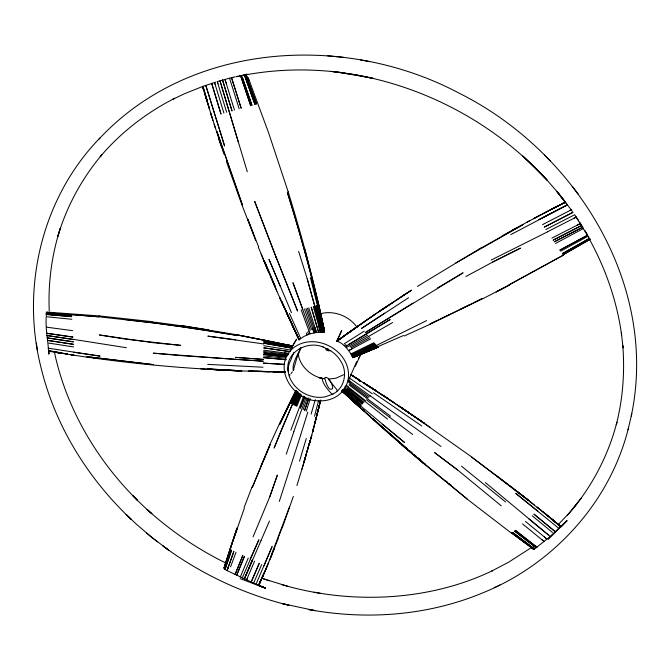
<?xml version="1.0" encoding="UTF-8"?>
<svg xmlns="http://www.w3.org/2000/svg" width="670" height="670" viewBox="0 0 670 670"><rect width="100%" height="100%" fill="white"/><g stroke="black" fill="none" stroke-linecap="round" stroke-linejoin="round"><path stroke-width="1" d="M48.684 350.896L48.809 353.978L48.692 350.787M356.649 361.666L348.835 379.672M258.545 585.22L265.488 588.159L258.712 585.538L263.662 574.198L258.712 585.538L226.1 570.12L223.998 568.361L236.971 527.91M289.859 374.463L289.758 375.141A2.412 0.879 79.6 0 1 289.574 375.619L289.432 375.778M353.995 376.716L351.013 374.748L360.226 380.694L351.021 374.781L350.812 375.845M300.914 347.847L296.827 358.123L293.267 370.543M548.294 539.358L566.854 520.707L549.015 537.466L535.372 548.328L533.529 549.308L533.538 548.353M631.24 416.078C659.071 284.959 575.631 151.529 459.712 93.482C345.753 32.587 189.242 41.398 98.582 139.553M558.696 205.414L555.045 207.306L565.522 202.173M288.912 605.312L282.254 603.578L315.017 610.63L308.82 609.558C366.448 620.211 427.393 615.73 481.772 593.26C552.993 564.793 610.362 502.274 628.619 427.284M320.159 402.385L320.628 400.367L312.547 432.209M628.033 429.83L631.81 413.558M320.134 402.486L320.679 400.183M317.898 411.38L320.553 400.258M314.808 423.18L320.536 400.359M318.61 408.466L319.339 405.459M317.856 411.464L317.128 414.47L318.652 408.507M319.356 405.308L313.242 429.076M353.065 357.437C349.631 351.549 344.43 343.534 336.868 341.122L341.683 330.494L336.876 341.156L337.873 341.273M317.17 414.378L314.9 423.348M317.89 411.514L320.603 400.425M314.506 416.254L318.66 400.283M312.58 432.2L313.334 429.286M314.13 426.363L309.398 443.791L310.202 440.919M309.406 443.774L311.801 435.115L301.919 469.168M293.661 370.049L293.837 369.421M99.436 315.972L46.85 312.078C44.547 324.514 47.913 338.384 48.541 351.197L51.247 351.591L48.541 351.197M312.513 432.167L313.326 429.261M311.115 414.085L315.302 399.588M299.515 461.194L306.265 438.507M307.731 449.478L308.577 446.639M306.123 455.206L304.431 460.801L305.327 458.062M303.661 463.59L296.894 485.532M300.621 435.257L279.315 501.403M300.587 435.215L307.798 412.176M290.286 351.691L290.47 351.105M236.694 528.89L224.04 567.867L230.17 549.099L225.061 564.994M224.609 569.098L230.957 549.827M230.447 549.45L224.241 568.78M291.341 348.702L292.413 346.356M306.182 411.271L310.31 398.734M230.095 549.015L244.324 508.287M286.291 454.109L293.837 431.731M293.343 496.395L282.288 527.784M308.912 397.905L304.624 410.417L308.686 398.591M230.488 548.102L237.582 527.642M293.803 431.689L305.947 397.427M269.834 496.57L277.38 475.064L269.868 496.621L253.059 536.863M291.082 349.363L290.83 350.058L263.754 345.712M227.39 569.651L233.88 551.377L227.063 570.589L228.462 566.711M303.125 409.63L307.262 398.106M270.496 557.281L289.541 506.813M290.847 430.207L303.644 396.171M244.115 507.575L252.054 486.822M230.564 566.828L236.016 552.298M278.31 537.583L282.129 527.491M304.691 396.715L300.311 408.197L304.649 396.833M263.67 574.307L262.623 576.61L264.692 571.937A481.805 10.058 -66 0 0 267.715 564.76L278.502 537.876M266.685 567.197L264.692 571.937L268.695 562.306M274.633 547.759L269.717 559.994M273.603 550.254L274.616 547.8M296.751 406.397L301.559 394.831M264.03 565.815L272.104 546.486L256.116 584.022M248.26 558.043L240.287 577.054M252.364 560.036L244.341 578.989L260.982 540.757M242.239 578.026L258.905 539.752L250.228 558.989M244.341 578.989L252.347 560.019M247.096 578.645L246.518 580.011L254.6 561.117M261.602 578.855L264.633 571.778L258.737 585.438L265.488 588.159L240.153 578.637M270.688 557.574L271.702 555.162M300.445 394.747L295.713 405.861L300.646 394.32M260.839 466.328L269.893 445.232L252.255 487.5L270.043 444.52M298.024 391.841L282.891 426.154L274.105 448.079L292.438 404.052M260.932 540.749L269.474 520.95M261.677 564.584L253.595 583.21M294.75 405.342L300.018 393.257M258.57 585.128L262.439 576.368M265.647 569.55L267.698 564.793M298.929 393.541L293.887 404.864L298.895 393.659M258.721 585.471L260.412 581.007M258.704 585.387L259.55 583.537L258.67 585.346L265.488 588.159L258.704 585.387L265.488 588.159M269.776 444.813L279.599 423.423M355.309 366.255L360.845 354.271M292.396 404.01L297.832 392.268M354.003 376.632L351.013 374.748L360.259 380.627L357.118 378.692M360.929 354.062L358.283 358.76M291.752 403.625L297.346 391.833M290.051 402.067L279.633 423.741L295.88 390.652M291.232 403.265L296.986 391.314M296.509 391.23L290.805 402.913L296.609 391.062M296.224 391.004L290.504 402.653L296.207 390.995M296.098 390.585L279.892 424.118L295.721 391.372M295.972 390.845L290.562 401.556L295.587 391.64M290.261 401.682L295.813 390.819M300.604 347.948C297.966 354.907 291.71 363.09 293.376 370.56M292.572 346.08L288.946 345.201M291.634 323.836L299.071 339.707L300.001 338.844M264.591 340.125L236.644 334.816L292.639 345.98L296.559 339.229L292.539 346.147M299.038 339.774L296.115 333.425L299.038 339.774L303.878 336.457L309.632 333.92L316.274 332.488L324.54 331.843L323.978 331.014M349.681 377.939L348.802 379.12M290.989 373.592L292.321 371.867M581.426 497.894L568.981 513.287L557.984 524.836M573.269 508.279L577.406 503.145M348.333 380.401L350.175 381.456M567.565 515.138C590.974 488.547 608.075 456.496 616.911 422.184L616.283 424.654C622.891 398.885 624.892 372.034 622.782 345.536L623.05 347.897L621.341 332.563L621.609 334.883C615.822 292.807 599.575 252.49 576.066 217.222M325.871 348.71C325.36 350.695 329.322 351.306 330.737 350.418M100.291 137.635C41.632 197.575 20.385 288.435 41.364 368.952C55.593 426.581 88.231 478.849 131.253 519.418L126.153 514.493L136.286 524.107L151.939 537.491L146.495 533.019M336.499 391.699L337.337 390.275L328.71 379.513M332.513 388.558C333.509 386.364 328.92 375.795 324.916 377.52C324.406 378.927 328.752 392.854 332.429 388.608M322.195 378.726C322.781 384.128 328.409 390.317 332.111 394.379C344.372 389.329 348.048 372.277 340.955 361.49A28.902 24.815 27.7 0 0 331.357 351.239L322.789 346.775M556 522.625L550.606 518.22L560.907 526.67L566.854 520.707L561.1 526.628L556.142 522.558M246.753 74.018L246.233 74.295M352.956 357.654L378.433 347.135M350.418 331.382L336.868 341.122M336.834 341.189L344.908 335.327M342.303 337.32L336.993 341.164L355.988 327.546L347.671 333.4L350.435 331.474A397.025 312.991 9.8 0 0 342.144 337.328L339.43 339.296M336.859 341.139L339.489 339.246M344.874 335.394L353.249 329.414M355.979 327.513L358.76 325.519L347.655 333.375M342.135 337.345L344.916 335.368M353.341 329.464L364.564 321.617M347.764 333.392L370.259 317.697M361.607 323.526L353.157 329.472M361.566 323.56L375.845 313.786M530.339 548.228L508.739 562.13L491.906 570.949L492.592 570.614C429.562 601.124 353.274 604.064 288.36 586.468M370.1 317.664L364.413 321.583M372.956 315.679L384.555 307.857M387.511 305.863L370.108 317.697L373.014 315.763M378.759 311.768L381.657 309.816M393.566 302.011L381.833 309.867L405.409 294.122M390.426 303.954L378.734 311.818M396.38 300.043L399.404 298.125L390.476 303.987M384.68 313.15L361.557 328.392L408.533 297.79M402.41 296.14L399.337 298.075L411.439 290.269L402.343 296.098M405.342 294.138L411.363 290.252M402.368 296.115L405.409 294.189M344.221 343.794L364.178 331.189M417.418 286.383L481.696 247.465M344.213 345.594L345.829 344.581M412.938 303.083L365.393 332.529L463.079 272.816L437.351 288.033M366.54 333.836L390.175 319.515L348.492 344.598M347.328 345.377L345.326 346.574L366.599 333.903M455.617 263.076L523.069 224.609L481.948 247.599M368.701 336.407L392.612 322.513M346.331 347.579L367.696 335.176M589.793 238.939L562.842 254.198L589.876 239.056M502.048 235.932L515.892 228.286M350.067 346.968L368.751 336.424M343.685 374.714L335.946 378.19L329.054 379.027M352.395 348.559L348.802 350.569L370.719 338.794M351.256 347.78L369.74 337.638M512.357 230.178L529.911 220.606M560.698 251.149L586.753 236.92M587.615 235.17L559.944 250.078L587.615 235.17L587.004 234.098M558.713 205.514L526.377 222.524M465.893 276.501L492.659 262.096L520.49 248.134L492.601 262.079M551.485 209.274L544.274 213.043L555.078 207.357L551.41 209.274M540.623 214.944L533.437 218.73L544.182 213.027M510.783 234.634L567.055 205.02M509.569 284.918L482.861 298.711M569.994 210.481L571.234 209.836L572.398 211.494M555.514 243.47L583.629 228.411M542.516 224.634L571.234 209.836L557.147 191.762L546.419 179.401L522.902 156.11L534.987 167.5L547.139 180.197C491.512 119.402 413.248 79.814 331.248 71.388L356.507 74.94L372.746 78.256L339.121 72.318M545.891 229.509L574.684 214.743L578.528 220.447M581.761 225.405L553.227 240.103L581.761 225.405L580.748 223.822M573.713 218.403L576.301 217.072L547.465 231.803M576.527 225.514L580.53 223.478L579.667 222.164M551.871 238.118L580.53 223.478M565.354 202.005L562.323 203.546L565.329 202.013L557.147 191.762L567.163 204.576M426.597 320.603L376.339 345.469L352.11 356.381M491.152 260.077L547.532 231.853M459.972 309.532L470.08 304.507M474.678 302.229L482.031 298.577M350.879 353.961L373.944 342.688M494.2 587.732L499.988 584.944M430.333 323.769L435.894 321.114M440.533 318.895L449.805 314.456M351.256 354.665L374.614 343.517M375.82 344.908L351.884 355.904M333.015 394.086L325.059 396.908L320.57 397.385A29.53 25.36 27.7 0 1 307.019 394.722C294.339 389.58 282.866 373.801 290.788 360.276A131.747 112.334 25.8 0 1 293.937 352.403M404.228 335.988L430.249 324.213M377.939 346.951L352.763 357.571L403.39 335.544M359.371 354.497L362.252 353.291M366.088 351.675L368.006 350.871M355.954 355.904L360.661 353.928M362.545 353.14L365.376 351.959M367.252 351.164L370.083 349.983M353.132 357.085L355.653 356.055M203.596 89.638L202.642 86.472L184.627 93.674L172.667 99.378L174.736 98.281C146.395 112.669 120.784 132.476 100.19 156.721L101.857 154.778C81.757 178.605 66.657 206.595 57.788 236.477L60.442 227.926C51.774 254.659 48.014 282.933 49.253 311.006M212.96 120.424L202.482 86.514L215.656 82.142M202.935 86.371L202.482 86.514M323.007 378.592C310.964 376.247 299.691 366.264 298.175 353.651M320.511 313.728C333.802 310.059 348.944 315.947 356.917 327.052M226.661 112.334L217.289 81.631L224.994 79.42L226.15 83.139M236.167 76.589L238.059 76.154M202.675 86.463L203.487 89.688M225.832 79.177L233.018 77.343M233.386 77.243L235.103 76.849M241.635 75.375L239.391 75.869M236.334 76.757C270.378 69.328 305.646 68.131 340.192 72.452M242.867 75.124L245.027 74.663L255.764 104.185M322.513 378.617L319.029 377.52L324.397 378.784M322.739 378.584L323.25 378.584M273.167 371.875L285.495 371.984L241.862 370.971L207.482 369.17M280.194 371.976L285.462 372.043L276.668 371.984L280.228 371.909M255.823 371.272L284.599 371.825M276.769 371.708L283.762 371.833M259.24 371.557A444.922 399.094 65.9 0 1 248.804 371.222L266.233 371.699M283.703 372.034L285.462 372.068M259.273 371.44L269.75 371.557M262.724 371.666L276.743 371.858M248.872 370.954L262.791 371.398M266.183 371.683L269.675 371.791M228.11 370.292C175.406 367.922 122.811 362.738 70.668 354.698L73.96 355.251L57.704 352.621M238.403 370.862L231.51 370.527L241.895 370.92L234.961 370.636M214.375 369.606L200.724 368.843M234.977 370.711L228.06 370.384M263 367.227L207.675 364.363M221.217 370.007L207.499 369.237M221.184 370.058L214.333 369.572M284.063 364.388L263.243 363.123L284.649 364.43M46.28 312.773L98.616 316.793L152.902 322.831L125.65 319.582M235.48 359.321L263.335 361.205L180.691 355.611L153.346 353.165L235.48 359.371M263.394 359.396L235.53 357.37L263.402 359.447M71.698 315.872L46.079 313.761L50.836 314.155M71.841 314.498L98.607 316.809M286.015 359.639L263.478 357.613L286.149 359.681M343.576 57.344L327.387 55.736M99.127 315.905L153.48 321.793M47.268 316.835L71.832 319.263M263.519 355.946L285.763 358.182M285.068 355.418L287.673 355.695M46.85 312.078L47.511 312.589M286.182 356.825L263.536 354.371L285.361 356.758M287.338 355.636L263.595 352.872L286.886 355.603M284.825 354.154L288.644 354.623L263.628 351.49M235.731 339.765L207.851 336.147L263.838 343.961M284.532 352.964L288.058 353.425M263.645 350.175L288.82 353.526M154.896 322.178L181.478 325.788M46.465 327.144L72.687 330.687M73.826 352.269L100.09 356.113L48.232 348.207M87.025 357.135L90.308 357.629M328.71 349.238L327.37 348.852M126.395 347.722L73.181 339.338M208.63 329.858L181.185 325.612L236.46 334.707L292.656 346.047M48.768 343.107L73.583 346.918M51.23 351.649L60.911 353.232L54.446 352.077M314.071 592.205L320.603 593.335M263.955 342.487L291.81 347.613L285.102 346.365M264.005 341.868L292.019 347.152L285.914 345.996M360.427 59.898L369.664 61.657M264.081 341.373L292.221 346.8L264.072 341.34M264.156 340.879L292.371 346.482M264.248 340.469L292.472 346.256L290.495 345.821M264.608 340.109L292.648 346.013M288.72 605.253C243.436 594.089 200.414 573.805 162.977 545.983L168.756 550.204L151.822 537.39L157.467 541.829M319.029 377.52L323.451 378.651M323.342 347.135C307.203 340 284.742 352.521 288.092 371.44M281.919 584.701L288.527 586.526L262.875 578.62M262.992 578.637L269.307 580.806M225.296 562.767C196.905 548.738 170.473 530.766 147.057 509.435L151.856 513.739C104.629 472.501 67.955 415.484 54.639 353.065M351.03 374.798L388.097 398.7L424.562 423.415M372.671 388.659L366.406 384.689M388.022 398.734L363.324 382.62L375.778 390.627M363.324 382.62L375.753 390.61L369.53 386.623M366.457 384.597L375.769 390.644M363.316 382.662L384.965 396.774M381.959 394.663L391.129 400.811M388.081 398.7L381.95 394.663L430.458 427.602M391.154 400.752L394.228 402.787M385.041 396.699L388.089 398.717M403.39 408.96L400.333 406.925L412.444 415.182M409.412 413.089L397.276 404.873M400.25 406.891L424.462 423.406L412.486 415.124M373.491 392.754L421.715 425.944M406.43 410.961L409.445 413.038M418.49 419.303L421.505 421.388L418.507 419.278M349.707 378.232L372.353 393.809M415.492 417.226L471.923 457.149M370.242 395.87L440.986 446.505M348.475 380.233L370.25 395.903M349.807 382.662L347.755 381.163L369.212 396.9M531.704 547.8L533.287 548.956L528.261 545.229M534.015 549.14L512.316 532.868M514.016 534.652L511.503 532.792L533.672 549.283L511.897 533.094M515.691 535.899L526.587 543.981M389.488 417.175L412.67 434.453M494.837 474.419L528.63 500.549L471.797 457.191L512.022 487.383L556.192 522.625M390.518 416.171L349.045 384.923M349.439 383.826L368.215 397.88M366.415 399.714L389.471 417.192M457.535 469.938L434.495 452.51L457.551 469.921L501.244 505.817M511.47 533.169L466.864 498.882M558.755 528.287L515.732 493.371L537.742 511.084M346.089 385.3L348.233 386.95M387.536 419.135L347.789 387.796M517.642 491.738L534.317 504.879M526.009 498.312L528.814 500.498M461.58 466.261L505.624 502.014M346.264 385.459L365.485 400.66M539.836 509.284L537.072 507.09L548.052 515.925M542.566 511.512L560.907 526.67M556.134 522.692L545.271 513.697M520.473 493.957L523.211 496.169M450.784 485.08L449.16 483.765L451.588 485.75M558.855 524.778L561.066 526.612L558.855 524.778L561.075 526.603L566.854 520.707L561.091 526.67L558.906 524.844M522.592 523.932L544.065 541.477L542.122 539.886M344.782 386.607L363.936 402.268M382.31 424.303L404.462 442.426L360.435 405.744L342.404 389.772M550.522 518.396L560.765 526.796M525.481 521.453L546.996 539.107L544.417 536.988M532.173 515.758L552.457 532.432M485.415 482.618L548.32 534.894M528.663 518.739L550.187 536.427M423.122 462.401L425.475 464.335M423.03 463.037L467.007 498.89L401.615 444.78L341.759 390.794L380.233 426.028L423.03 463.037L401.615 444.78M548.068 515.967L553.479 520.439M346.976 389.513L363.215 402.988M362.554 403.667L344.187 388.19L346.591 390.225M344.02 388.969L361.942 404.27M343.065 389.697L360.929 405.283M345.352 391.707L360.87 405.325L343.099 389.722M342.881 390.175L360.435 405.744M342.554 389.89L343.861 391.054M342.973 390.794L360.058 406.121L342.864 390.736M364.472 411.271L362.202 409.228L364.463 411.271M369.019 415.35L370.535 416.707M369.003 415.35L370.518 416.707M342.487 390.811L359.74 406.43L342.337 390.685M342.194 390.878L359.438 406.623M354.84 401.992L357.118 404.094M342.069 390.995L359.262 406.774L342.002 390.903M342.412 391.389L359.12 406.858M544.392 155.005L550.355 161.051M557.147 191.762L565.388 202.072M572.339 186.478L578.218 194.049M584.743 230.271L585.329 231.209M585.58 231.661L586.091 232.515M586.325 232.942L586.794 233.746M589.106 237.783L589.357 238.219M588.159 236.116L588.637 236.996M288.577 317.354L296.073 333.493L285.68 310.788L287.204 314.029M294.616 330.268L297.597 336.7M287.087 314.121L288.586 317.379M279.742 297.698L290.093 320.62M289.415 313.367L300.562 338.09M291.592 323.861L293.041 327.069M297.681 336.608L299.071 339.707M273.988 284.365L271.09 277.682M276.827 291.073L269.642 274.298M265.404 264.198L269.575 274.348M266.735 267.606L268.176 270.973L264.005 260.789L266.811 267.59M273.955 284.407L281.207 301.023L279.8 297.698M291.475 312.697L268.997 259.298L280.194 286.257M263.972 260.798L268.218 270.965M258.36 247.23L265.328 264.223M306.282 333.049L307.028 334.899M261.216 254.022L263.963 260.814M255.639 240.379L242.004 205.07L226.46 161.596M253.243 233.319L247.791 219.182L258.695 247.062M247.423 76.573L248.888 80.299M307.647 332.01L308.543 334.305M248.335 77.98L268.703 133.112L288.159 191.771M308.987 331.089L310.009 333.802L301.182 309.858M302.832 309.414L292.949 282.665L310.277 330.243M251.995 105.282L242.197 76.908L251.87 105.324M312.739 328.769L314.138 332.814L313.359 330.478M304.481 308.971L311.542 329.498M223.947 154.201L219.023 139.31L221.494 146.73M220.271 143.028L210.531 112.803L211.686 116.63M306.048 308.569L314.138 332.814M315.352 332.63L307.438 308.208M214.132 124.21L215.355 127.97M205.916 97.359L209.509 108.917L205.916 97.359L207.005 101.304M314.959 327.555L316.5 332.471L308.795 307.848M229.542 78.206L239.173 108.8M298.619 251.351L307.245 278.921L321.634 330.871M205.791 85.366L224.559 145.859L205.791 85.366L205.933 85.81M224.994 79.42L234.466 110.131M217.289 81.631L217.976 83.842M223.897 113.113L214.534 82.46L215.07 84.236M288.134 191.762C302.195 237.18 314.381 283.175 324.238 329.69M247.289 171.78L219.986 80.81L238.277 141.973M204.693 93.557L205.816 97.426M307.237 278.938L321.96 332.169L320.57 326.843M318.685 325.871L320.469 332.236L313.351 306.642M314.205 306.399L319.481 325.637M314.28 306.383L321.257 332.211M310.52 277.882L324.012 332.019L317.689 305.227M304.75 248.93L318.685 304.473M315.905 305.889L322.613 332.153L320.938 325.57M318.124 305.017L324.314 331.918L311.14 277.615L318.091 305.017M321.608 325.804L323.166 332.102L316.6 305.654M317.119 305.453L323.627 332.052L317.203 305.42L322.253 326.332M318.543 305.26L324.347 331.24L323.3 326.349M324.439 331.298C314.264 284.465 301.701 238.177 287.363 192.458C301.659 238.386 314.364 284.817 324.54 331.843L324.129 329.958M36.331 343.023L37.445 350.159L37.319 349.346M48.667 351.03L48.809 353.978M348.542 374.756C348.71 384.689 342.496 394.119 333.425 398.106A32.068 27.52 27.6 0 1 318.074 400.794C293.368 401.07 271.811 367.746 292.279 348.844C312.429 331.307 348.283 348.383 348.542 374.756M310.084 440.684L303.543 463.422L310.084 440.684M226.452 565.22L225.045 569.458L231.544 550.212L226.452 565.22M236.384 571.292L235.103 574.5L242.833 555.405L236.384 571.292M237.364 573.57L236.661 575.295L244.466 556.201L237.364 573.57M259.231 563.378L251.158 582.088L259.231 563.378M298.225 393.114L293.091 404.412L298.234 393.148M590.044 239.316L563.269 254.675L590.044 239.316M589.458 238.411L562.39 253.595L589.458 238.411M563.604 255.019L509.225 284.767L563.604 255.019M558.881 205.598L551.628 209.409L565.405 202.239L558.881 205.598M509.635 284.867L496.261 291.877L509.635 284.867M299.197 339.606L281.425 300.863L299.197 339.606M582.825 227.13L554.375 241.778L582.825 227.13M567.498 204.827L538.99 219.618L567.498 204.827M571.359 213.177L544.249 227.113L573.018 212.34L571.359 213.177M482.551 298.602L429.972 324.171L482.551 298.602M375.234 344.238L351.549 355.293L375.234 344.238M376.808 345.963L352.311 356.8L376.808 345.963M377.26 346.382L352.462 357.135L377.26 346.382M377.612 346.692L352.646 357.386L377.612 346.692M378.207 347.077L352.897 357.638L378.207 347.077M378.609 346.8L353.082 357.345L378.609 346.8M228.076 370.342L224.626 370.2L228.076 370.342M235.044 370.401L207.574 368.919L235.044 370.401M49.647 313.501L46.163 313.25L71.749 315.143L49.647 313.501M51.674 314.875L46.012 314.397L71.698 316.642L51.674 314.875M180.64 345.352L153.187 342.722L99.328 334.95L126.127 339.221L180.64 345.352M153.397 364.622L87.134 356.716L153.397 364.622M180.674 326.491L152.936 322.781L208.211 330.603L236.15 335.276L180.674 326.491M61.012 352.998L57.762 352.554L67.528 354.036L61.012 352.998M289.264 351.549L263.712 347.814L289.264 351.541M96.857 358.509L93.582 358.04L96.857 358.509M49.547 333.677L46.816 333.283L73.047 337.094L49.547 333.677M73.156 339.422L47.001 335.544L73.156 339.422M73.315 341.842L47.21 337.898L73.315 341.842M73.466 344.33L47.419 340.36L73.466 344.33M61.029 352.822L48.801 350.795L61.029 352.822M291.601 348.09L263.88 343.199L291.601 348.09M360.644 381.59L358.098 379.932L360.636 381.599M534.417 548.914L512.743 532.524L534.417 548.914M535.054 546.896L514.543 531.017L536.142 547.725L531.729 544.308L535.054 546.896M536.871 547.189L515.356 530.322L536.871 547.189M447.526 482.459L445.902 481.144L447.526 482.475M555.438 531.829L534.015 514.2L555.438 531.829M407.301 448.925L372.788 418.75L407.301 448.933M412.058 452.954L408.893 450.265L412.058 452.97M416.028 456.32L413.65 454.302L416.02 456.329M420.785 460.357L417.611 457.669L420.785 460.357M345.728 393.591L344.204 392.201L345.72 393.608M358.425 405.794L344.213 392.578L358.425 405.794M137.216 500.105L132.56 495.381L137.216 500.105M284.214 307.505L281.291 300.93L284.206 307.522M275.638 287.581L264.256 260.655L275.638 287.581M297.522 310.872L276.149 257.255L297.522 310.872M276.107 257.263L254.684 201.427L276.107 257.263M256.543 103.917L245.639 74.496L256.543 103.917M242.381 204.894L216.954 131.613L242.381 204.894M246.711 81.422L244.349 74.797L254.918 104.453L246.711 81.422M243.16 83.206L240.572 75.635L250.68 105.651L243.16 83.206M233.194 82.929L231.527 77.678L241.166 108.247L233.194 82.929M231.988 110.835L222.532 80.09L231.988 110.835M220.966 113.95L211.695 83.398L220.966 113.95M207.357 101.145L202.977 86.489L207.357 101.145M318.644 332.286L311.24 307.22L318.644 332.286M323.811 327.873L318.552 304.331L324.556 331.424L323.811 327.873"/></g></svg>
